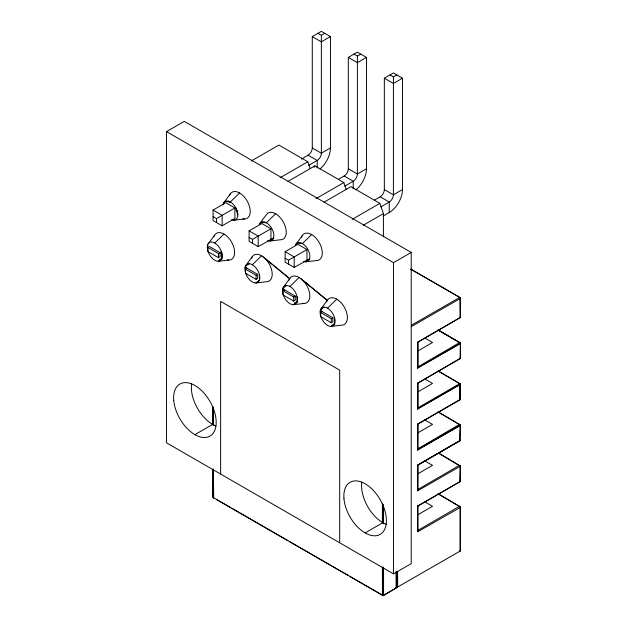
<?xml version="1.0" encoding="UTF-8"?>
<svg xmlns="http://www.w3.org/2000/svg" width="627" height="627" viewBox="0 0 627 627"><rect width="100%" height="100%" fill="white"/><g stroke="black" fill="none" stroke-linecap="round" stroke-linejoin="round"><path stroke-width="0.94" d="M213.329 469.67L213.705 498.206L213.102 497.47L213.125 469.137M213.149 425.169L213.156 407.581M382.376 567.067L382.439 595.65L383.363 595.619L396.319 587.954L396.193 571.534M382.384 523.043L382.384 503.473M396.444 571.369L396.452 587.029L397.228 587.53L397.636 587.029L397.636 571.362M213.117 468.996L213.102 497.47L383.113 595.501L383.16 567.09M383.238 523.012L383.269 504.406M438.054 493.692L460.21 506.961L460.155 551.055L459.567 551.399L460.296 550.459L460.296 506.577L459.873 506.216L460.265 507.462L417.786 531.72L417.786 505.989L417.786 531.72M459.873 440.867L460.296 424.683L459.873 424.322L460.265 425.561L459.873 440.867L417.903 465.109L417.786 490.769L460.461 466.167L438.751 453.297M459.567 481.654L460.155 480.635L460.296 465.634L459.873 465.265L460.265 466.512L459.873 481.818L417.707 505.942M438.822 412.315L460.461 425.224L417.707 450.014L417.848 424.134L460.03 399.83L460.03 383.458L417.848 407.918L417.707 409.07L460.39 384.21M417.848 407.918L417.848 383.183L459.567 358.942L460.265 357.727L460.414 343.149L459.567 342.577L417.848 366.975L417.707 368.12L460.155 343.604L460.414 343.149L457.922 341.684M244.985 267.753L247.038 268.238L245.478 269.14L245.478 273.239L256.114 279.376L257.681 278.474L257.681 274.383L247.038 268.238L245.259 266.593A10.557 6.098 60 0 1 257.634 270.308A10.557 6.098 60 0 1 254.664 282.887A10.557 6.098 60 0 1 244.985 267.753L245.259 266.593L248.966 263.724M282.573 289.455L284.627 289.94L283.067 290.842L283.067 294.941L293.702 301.078L295.27 300.176L295.27 296.085L284.627 289.94L282.848 288.295A10.557 6.098 60 0 1 295.223 292.01A10.557 6.098 60 0 1 292.253 304.589A10.557 6.098 60 0 1 282.573 289.455L282.848 288.295L286.563 285.426M320.17 311.157L322.215 311.643L320.656 312.544L320.656 316.643L331.291 322.78L332.859 321.878L332.859 317.787L322.215 311.643L320.436 309.997A10.557 6.098 60 0 1 332.819 313.712A10.557 6.098 60 0 1 329.841 326.291A10.557 6.098 60 0 1 320.17 311.157L320.436 309.997L324.151 307.128M396.186 587.186L395.598 588.204L382.972 595.619L350.007 576.589M410.677 268.991L460.132 297.637L460.265 316.776L459.567 317.991L417.848 342.232L417.848 366.975M459.873 399.438L460.163 383.865M213.102 497.47L213.345 469.631M460.414 343.149L460.265 358.409L459.567 358.942M417.707 424.048L417.707 450.014L417.707 424.048L460.265 399.352L460.265 398.678M460.265 507.462L460.265 506.781L439.574 494.734M314.025 167.393L314.911 165.857L343.847 182.567L346.214 189.385M223.721 202.819L230.117 194.198M208.117 243.903L214.512 235.282M259.75 223.62L266.146 214.998A15.048 8.684 60 0 1 283.145 221.707A15.048 8.684 60 0 1 280.449 239.78L269.79 241.011M245.706 265.605L252.101 256.984M295.779 244.42L302.175 235.799M283.294 287.307L289.69 278.686L261.577 255.745A15.048 8.684 60 0 0 251.458 258.395M320.891 309.009L327.278 300.388L299.165 277.455A15.048 8.684 60 0 0 289.047 280.097M239.592 192.967L230.375 201.957L225.093 201.432M214.771 243.033L223.988 234.043M275.621 213.768L266.404 222.757L261.122 222.232M252.36 264.735L261.577 255.745M311.65 234.569L302.433 243.558L297.151 243.033M289.948 286.437L299.165 277.455M327.537 308.139L336.762 299.157M207.882 247.438L209.449 246.536L220.085 252.681L220.085 256.772L218.525 257.673L207.882 251.537L207.882 247.438L218.525 253.582L221.417 251.584A10.557 6.098 60 0 0 208.728 243.104A10.557 6.098 60 0 0 213.603 259.492A10.557 6.098 60 0 0 221.864 253.089L221.417 251.584M417.848 448.869L459.458 424.401L460.265 425.561L417.888 449.41L460.21 425.067L459.889 424.659M417.707 342.154L417.707 368.12L417.707 342.154L460.265 317.458L460.265 316.776M417.707 383.097L417.707 409.07L417.707 383.097L460.265 358.409L460.265 357.727M417.707 464.999L458.729 441.196M417.707 489.585L459.458 465.352L460.265 466.512M301.399 159.078L308.108 155.214A5.909 3.409 -60 0 0 312.285 147.972L312.285 36.593L321.361 31.35L330.445 36.593L330.445 147.972A18.747 10.824 -60 0 1 319.942 169.008M317.96 33.317L321.361 35.284L324.77 33.317M330.445 36.593L321.361 41.829L312.285 36.593M166.539 131.623L184.267 121.387L411.226 252.422L411.226 563.626L393.497 573.862L166.539 442.827L166.539 131.623L393.497 262.658L411.226 252.422M338.267 179.4L344.137 176.015A5.909 3.409 -60 0 0 348.314 168.773L348.314 57.394L357.39 52.151L366.474 57.394L366.474 168.773A18.747 10.824 -60 0 1 355.971 189.809M353.989 54.118L357.39 56.085L360.799 54.118M366.474 57.394L357.39 62.637L348.314 57.394M374.295 200.201L380.166 196.815A5.909 3.409 -60 0 0 384.343 189.573L384.343 78.195L393.419 72.951L402.503 78.195L402.503 189.573A18.747 10.824 -60 0 1 389.242 212.537L383.371 215.923M390.018 74.919L393.419 76.886L396.828 74.919M251.231 161.021L278.882 145.056L307.818 161.758L310.185 168.585M402.503 78.195L393.419 83.438L384.343 78.195M213.07 210.076L225.83 202.709L234.913 207.952L234.913 218.431L222.146 225.806L213.07 220.563L213.07 210.076L222.146 215.32L222.146 225.806M330.445 147.972L321.361 153.215A5.909 3.409 -60 0 1 317.184 160.449L317.184 168.075M280.167 177.723L307.818 161.758M213.07 216.628L216.472 218.596L234.913 207.952M308.797 165.293L317.184 160.449L308.108 155.214M288.099 181.336L314.911 165.857M273.497 238.135L258.175 246.607L249.099 241.364L249.099 230.885L261.859 223.51L270.942 228.753L270.942 239.232L271.679 240.517L269.038 240.251M366.474 168.773L357.39 174.016A5.909 3.409 -60 0 1 353.213 181.25L353.213 188.876M316.196 198.524L343.847 182.567M249.099 237.429L252.501 239.396L270.942 228.753M344.834 186.094L353.213 181.25L344.137 176.015M324.128 202.137L350.94 186.658L379.884 203.367L383.426 213.603L383.426 236.888M309.526 258.935L294.204 267.408L285.128 262.164L285.128 251.686L297.896 244.311L306.971 249.554L306.971 260.033L307.708 261.318L305.067 261.051M402.503 189.573L393.419 194.817A5.909 3.409 -60 0 1 389.242 202.051L389.242 212.537M352.233 219.325L379.884 203.367M245.478 269.14L256.114 275.284L257.681 274.383M285.128 258.238L288.53 260.197L306.971 249.554M380.863 206.894L389.242 202.051L380.166 196.815M363.315 225.211L383.426 213.603M283.067 290.842L293.702 296.986L295.27 296.085M320.656 312.544L331.291 318.688L332.859 317.787M194.911 434.644L212.639 424.401M417.488 351.175L432.505 342.507L425.137 338.251M417.488 392.126L432.505 383.458L425.137 379.202M417.488 433.077L432.505 424.401L424.322 419.675M417.786 490.769L417.786 465.046L460.132 440.609L460.155 439.684M417.488 474.02L432.505 465.352L424.322 460.626M365.126 532.919L382.862 522.675M417.903 506.06L460.132 481.552L460.155 480.635M417.488 514.971L432.505 506.302L425.137 502.047M411.406 325.233L459.567 297.535L460.296 297.747L410.912 269.289M411.218 326.691L460.155 298.562L460.132 297.637M396.93 587.428L460.155 551.055L460.296 550.459M417.888 367.516L460.155 343.604L459.567 342.577L437.936 329.982M417.888 408.459L460.155 384.547L459.567 383.528L437.936 370.933M383.113 595.501L383.559 595.282L383.559 567.874M397.636 587.029L396.452 587.029M271.013 239.161L273.78 238.668M219.379 259.445L222.146 258.951M307.042 259.962L309.809 259.468M294.557 302.849L297.323 302.355M333.07 324.386L334.912 324.057M459.567 317.991L460.265 317.458L460.155 298.562L459.567 297.535M233.761 220.21L244.42 218.98M228.816 260.064L218.157 261.287L221.864 258.418L221.864 253.089L220.085 252.681M305.819 261.812L316.478 260.581A15.048 8.684 60 0 0 318.563 241.497A15.048 8.684 60 0 0 301.532 237.21M304.001 303.468L293.334 304.698L297.049 301.822L297.049 296.493M395.598 588.204L396.319 587.954L396.319 571.322M312.285 147.972L321.361 153.215L321.361 35.284M348.314 168.773L357.39 174.016L357.39 56.085M384.343 189.573L393.419 194.817L393.419 76.886M236.034 210.241L237.727 211.213M438.798 330.374L460.296 342.789M249.099 230.885L258.175 236.12L258.175 246.607M285.128 251.686L294.204 256.921L294.204 267.408M305.568 282.487L307.269 283.467M216.487 499.5L230.007 507.306M231.692 508.285L287.472 540.482M289.165 541.462L348.322 575.617M437.92 411.868L459.458 424.401M438.806 371.356L459.348 383.379M438.876 453.227L460.21 466.01M438.837 330.437L448.791 336.299M450.452 337.279L456.26 340.704M300.835 278.56L327.278 300.388M263.246 256.858L289.69 278.686M460.21 506.961L459.458 506.302L417.707 530.528L417.903 531.108M235.65 207.521L237.837 214.881M460.155 384.547L460.265 399.352M213.321 407.048L213.329 424.651M213.251 407.166L213.274 424.745M213.102 407.385L213.102 424.988M393.497 262.658L393.497 573.862M383.559 506.216L383.559 523.835M339.685 542.629L339.685 370.142L220.633 301.407L220.633 473.894M334.638 318.195L334.638 323.524L330.923 326.401L341.59 325.17A15.048 8.684 60 0 0 343.667 306.086A15.048 8.684 60 0 0 326.643 301.799M331.291 318.688L331.291 322.78M293.702 296.986L293.702 301.078M288.53 260.197L288.53 264.132M259.46 274.791L259.46 280.12L255.745 282.989L266.404 281.766A15.048 8.684 60 0 0 272.181 273.192A15.048 8.684 60 0 0 264.868 258.246M256.114 275.284L256.114 279.376M252.501 239.396L252.501 243.331M218.525 253.582L218.525 257.673M216.472 218.596L216.472 222.53M207.67 244.891L207.67 250.22M386.185 524.297A30.088 17.376 60 0 1 361.842 482.132M215.97 426.023A30.088 17.376 60 0 1 191.627 383.857M229.474 195.608A15.048 8.684 60 0 1 247.116 200.906A15.048 8.684 60 0 1 242.876 218.831M229.317 202.497A15.048 8.684 60 0 1 229.082 201.102M223 204.966A10.557 6.098 60 0 1 230.76 202.192A10.557 6.098 60 0 1 237.829 214.426A10.557 6.098 60 0 1 231.543 219.756M259.304 224.615A10.557 6.098 60 0 1 267.572 223.533A10.557 6.098 60 0 1 273.866 235.681A10.557 6.098 60 0 1 267.572 240.556M295.333 245.416A10.557 6.098 60 0 1 303.601 244.334A10.557 6.098 60 0 1 309.895 256.482A10.557 6.098 60 0 1 303.601 261.357M213.87 236.692A15.048 8.684 60 0 1 231.512 241.991A15.048 8.684 60 0 1 227.28 259.915M302.457 279.948A15.048 8.684 60 0 1 309.809 295.881A15.048 8.684 60 0 1 302.457 303.319M397.063 571.495L397.04 587.138L397.087 571.463M343.964 498.7A30.088 17.376 60 0 0 377.634 535.442A30.088 17.376 60 0 0 373.778 490.894A30.088 17.376 60 0 0 343.964 498.7M173.75 400.426A30.088 17.376 60 0 0 207.419 437.168A30.088 17.376 60 0 0 203.563 392.62A30.088 17.376 60 0 0 173.75 400.426"/></g></svg>
